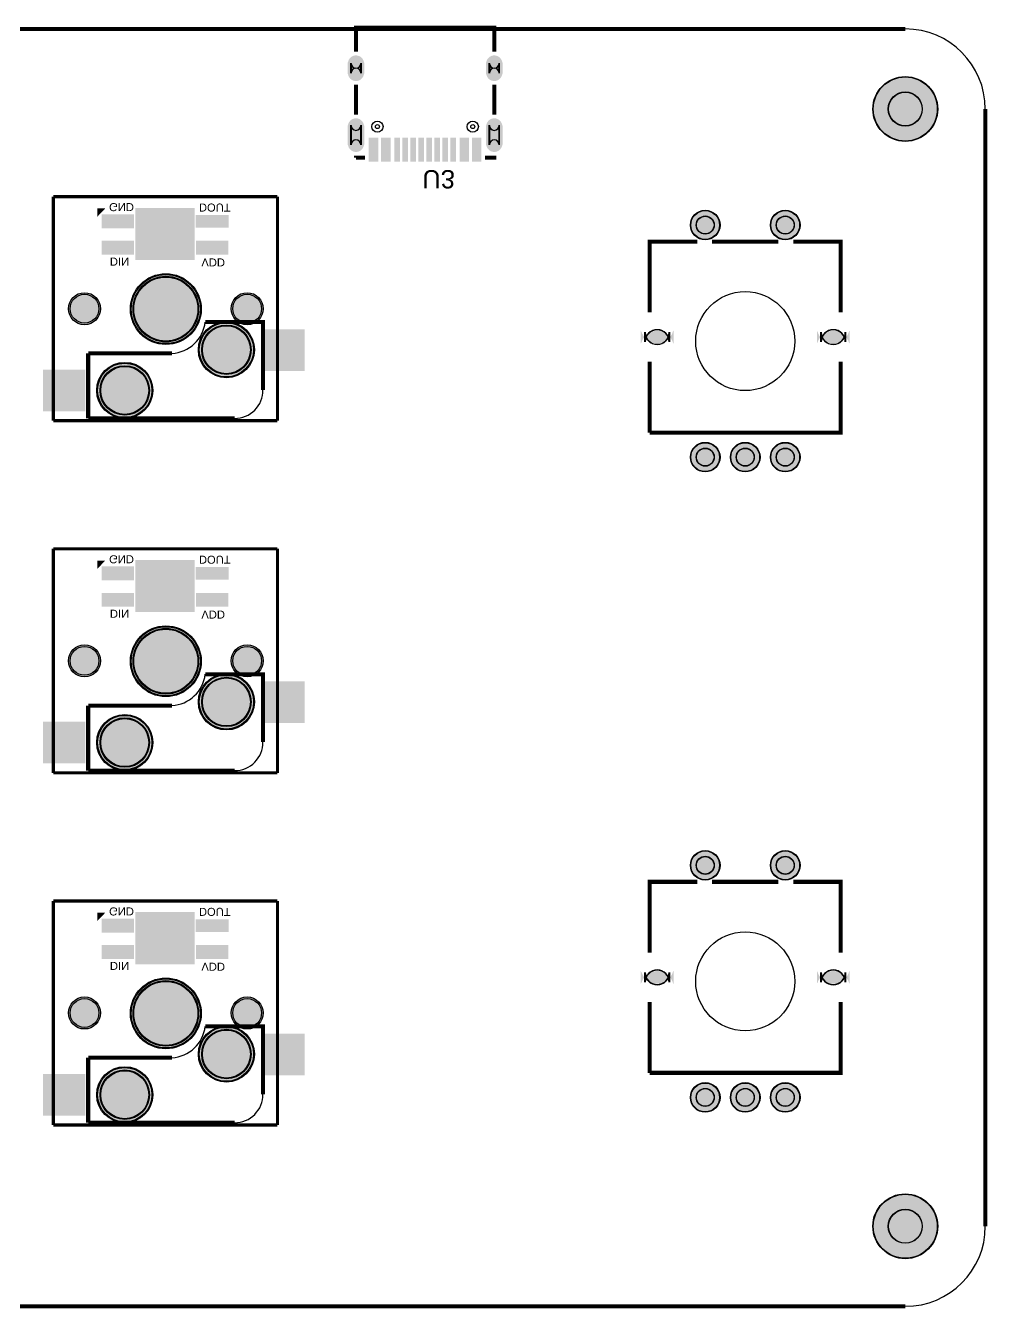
# Model space of a CAD drawing. Header units: millimetres. Extents: x 0 to 108, y -80 to 0.
# Drawn here: x 48 to 108.1, y -79.9 to 0.2 of the extents above; entities that cross this region are included whole.
import ezdxf

# ---------------------------------------------------------------- set-up
doc = ezdxf.new("R2010")
doc.units = ezdxf.units.MM
for name, color, linetype, true_color in [('BoardOutLine', 7, 'Continuous', 0xff00ff), ('BottomLayer', 7, 'Continuous', 0x0000ff), ('BottomPasteMaskLayer', 7, 'Continuous', 0x800000), ('BottomSilkLayer', 7, 'Continuous', 0x66cc33), ('BottomSolderMaskLayer', 7, 'Continuous', 0xaa00ff), ('Document', 7, 'Continuous', 0xffffff), ('Multi-Layer', 7, 'Continuous', 0xc0c0c0), ('TopSilkLayer', 7, 'Continuous', 0xffcc00), ('TopSolderMaskLayer', 7, 'Continuous', 0x800080)]:
    doc.layers.add(name, color=color, linetype=linetype, true_color=true_color)
doc.styles.get("Standard").update_dxf_attribs({"font": 'arial.ttf'})

msp = doc.modelspace()

# ---------------------------------------------------------------- hatches: boundary and pattern name
at = {"layer": 'BottomLayer'}
for points in [[(69.5, -8.272), (70.05, -8.272), (70.05, -6.822), (69.5, -6.822)], [(70.275, -8.272), (70.825, -8.272), (70.825, -6.822), (70.275, -6.822)], [(71.1, -8.272), (71.4, -8.272), (71.4, -6.822), (71.1, -6.822)], [(71.6, -8.272), (71.9, -8.272), (71.9, -6.822), (71.6, -6.822)], [(72.1, -8.272), (72.4, -8.272), (72.4, -6.822), (72.1, -6.822)], [(72.6, -8.272), (72.9, -8.272), (72.9, -6.822), (72.6, -6.822)], [(73.1, -8.272), (73.4, -8.272), (73.4, -6.822), (73.1, -6.822)], [(73.6, -8.272), (73.9, -8.272), (73.9, -6.822), (73.6, -6.822)], [(74.1, -8.272), (74.4, -8.272), (74.4, -6.822), (74.1, -6.822)], [(74.6, -8.272), (74.9, -8.272), (74.9, -6.822), (74.6, -6.822)], [(75.175, -8.272), (75.725, -8.272), (75.725, -6.822), (75.175, -6.822)], [(75.945, -8.272), (76.495, -8.272), (76.495, -6.822), (75.945, -6.822)], [(54.703, -11.604), (54.703, -12.424), (52.903, -12.424), (52.903, -11.604)], [(60.596, -11.639), (60.596, -12.389), (58.796, -12.389), (58.796, -11.639)], [(54.703, -13.255), (54.703, -14.075), (52.903, -14.075), (52.903, -13.255)], [(60.596, -13.255), (60.596, -14.075), (58.796, -14.075), (58.796, -13.255)], [(62.866, -18.816), (65.416, -18.816), (65.416, -21.315), (62.866, -21.315)], [(49.176, -21.33), (51.726, -21.33), (51.726, -23.83), (49.176, -23.83)], [(54.703, -33.604), (54.703, -34.424), (52.903, -34.424), (52.903, -33.604)], [(60.596, -33.639), (60.596, -34.389), (58.796, -34.389), (58.796, -33.639)], [(54.703, -35.255), (54.703, -36.075), (52.903, -36.075), (52.903, -35.255)], [(60.596, -35.255), (60.596, -36.075), (58.796, -36.075), (58.796, -35.255)], [(62.866, -40.816), (65.416, -40.816), (65.416, -43.315), (62.866, -43.315)], [(49.176, -43.33), (51.726, -43.33), (51.726, -45.83), (49.176, -45.83)], [(54.703, -55.604), (54.703, -56.424), (52.903, -56.424), (52.903, -55.604)], [(60.596, -55.639), (60.596, -56.389), (58.796, -56.389), (58.796, -55.639)], [(54.703, -57.255), (54.703, -58.075), (52.903, -58.075), (52.903, -57.255)], [(60.596, -57.255), (60.596, -58.075), (58.796, -58.075), (58.796, -57.255)], [(62.866, -62.816), (65.416, -62.816), (65.416, -65.315), (62.866, -65.315)], [(49.176, -65.33), (51.726, -65.33), (51.726, -67.83), (49.176, -67.83)]]:
    msp.add_hatch(color=256, dxfattribs=at).paths.add_polyline_path(points)
at = {"layer": 'BottomPasteMaskLayer'}
for points in [[(68.668, -3.252), (68.643, -3.251), (68.618, -3.249), (68.593, -3.245), (68.569, -3.24), (68.545, -3.234), (68.521, -3.226), (68.497, -3.218), (68.474, -3.208), (68.452, -3.197), (68.43, -3.186), (68.409, -3.173), (68.388, -3.158), (68.368, -3.143), (68.349, -3.127), (68.331, -3.11), (68.314, -3.093), (68.297, -3.074), (68.282, -3.054), (68.267, -3.034), (68.253, -3.013), (68.241, -2.992), (68.23, -2.969), (68.219, -2.947), (68.21, -2.924), (68.202, -2.9), (68.196, -2.876), (68.19, -2.852), (68.186, -2.827), (68.183, -2.802), (68.181, -2.777), (68.18, -2.753), (68.18, -2.153), (68.181, -2.128), (68.183, -2.103), (68.186, -2.078), (68.19, -2.053), (68.196, -2.029), (68.202, -2.005), (68.21, -1.981), (68.219, -1.958), (68.23, -1.936), (68.241, -1.913), (68.253, -1.892), (68.267, -1.871), (68.282, -1.851), (68.297, -1.831), (68.314, -1.812), (68.331, -1.795), (68.349, -1.778), (68.368, -1.762), (68.388, -1.747), (68.409, -1.732), (68.43, -1.719), (68.452, -1.708), (68.474, -1.697), (68.497, -1.687), (68.521, -1.679), (68.545, -1.671), (68.569, -1.665), (68.593, -1.66), (68.618, -1.656), (68.643, -1.654), (68.668, -1.653), (68.693, -1.653), (68.717, -1.654), (68.742, -1.656), (68.767, -1.66), (68.791, -1.665), (68.815, -1.671), (68.839, -1.679), (68.863, -1.687), (68.886, -1.697), (68.908, -1.708), (68.93, -1.719), (68.951, -1.732), (68.972, -1.747), (68.992, -1.762), (69.011, -1.778), (69.029, -1.795), (69.047, -1.812), (69.063, -1.831), (69.079, -1.851), (69.093, -1.871), (69.107, -1.892), (69.119, -1.913), (69.131, -1.936), (69.141, -1.958), (69.15, -1.981), (69.158, -2.005), (69.165, -2.029), (69.17, -2.053), (69.174, -2.078), (69.178, -2.103), (69.179, -2.128), (69.18, -2.153), (69.18, -2.753), (69.179, -2.777), (69.178, -2.802), (69.174, -2.827), (69.17, -2.852), (69.165, -2.876), (69.158, -2.9), (69.15, -2.924), (69.141, -2.947), (69.131, -2.969), (69.119, -2.992), (69.107, -3.013), (69.093, -3.034), (69.079, -3.054), (69.063, -3.074), (69.047, -3.093), (69.029, -3.11), (69.011, -3.127), (68.992, -3.143), (68.972, -3.158), (68.951, -3.173), (68.93, -3.186), (68.908, -3.197), (68.886, -3.208), (68.863, -3.218), (68.839, -3.226), (68.815, -3.234), (68.791, -3.24), (68.767, -3.245), (68.742, -3.249), (68.717, -3.251), (68.693, -3.252)], [(77.307, -3.252), (77.283, -3.251), (77.258, -3.249), (77.233, -3.245), (77.209, -3.24), (77.185, -3.234), (77.161, -3.226), (77.137, -3.218), (77.114, -3.208), (77.092, -3.197), (77.07, -3.186), (77.049, -3.173), (77.028, -3.158), (77.008, -3.143), (76.989, -3.127), (76.971, -3.11), (76.953, -3.093), (76.937, -3.074), (76.921, -3.054), (76.907, -3.034), (76.893, -3.013), (76.881, -2.992), (76.869, -2.969), (76.859, -2.947), (76.85, -2.924), (76.842, -2.9), (76.835, -2.876), (76.83, -2.852), (76.826, -2.827), (76.822, -2.802), (76.821, -2.777), (76.82, -2.753), (76.82, -2.153), (76.821, -2.128), (76.822, -2.103), (76.826, -2.078), (76.83, -2.053), (76.835, -2.029), (76.842, -2.005), (76.85, -1.981), (76.859, -1.958), (76.869, -1.936), (76.881, -1.913), (76.893, -1.892), (76.907, -1.871), (76.921, -1.851), (76.937, -1.831), (76.953, -1.812), (76.971, -1.795), (76.989, -1.778), (77.008, -1.762), (77.028, -1.747), (77.049, -1.732), (77.07, -1.719), (77.092, -1.708), (77.114, -1.697), (77.137, -1.687), (77.161, -1.679), (77.185, -1.671), (77.209, -1.665), (77.233, -1.66), (77.258, -1.656), (77.283, -1.654), (77.307, -1.653), (77.332, -1.653), (77.357, -1.654), (77.382, -1.656), (77.407, -1.66), (77.431, -1.665), (77.455, -1.671), (77.479, -1.679), (77.503, -1.687), (77.526, -1.697), (77.548, -1.708), (77.57, -1.719), (77.591, -1.732), (77.612, -1.747), (77.632, -1.762), (77.651, -1.778), (77.669, -1.795), (77.686, -1.812), (77.703, -1.831), (77.718, -1.851), (77.733, -1.871), (77.747, -1.892), (77.759, -1.913), (77.77, -1.936), (77.781, -1.958), (77.79, -1.981), (77.798, -2.005), (77.804, -2.029), (77.81, -2.053), (77.814, -2.078), (77.817, -2.103), (77.819, -2.128), (77.82, -2.153), (77.82, -2.753), (77.819, -2.777), (77.817, -2.802), (77.814, -2.827), (77.81, -2.852), (77.804, -2.876), (77.798, -2.9), (77.79, -2.924), (77.781, -2.947), (77.77, -2.969), (77.759, -2.992), (77.747, -3.013), (77.733, -3.034), (77.718, -3.054), (77.703, -3.074), (77.686, -3.093), (77.669, -3.11), (77.651, -3.127), (77.632, -3.143), (77.612, -3.158), (77.591, -3.173), (77.57, -3.186), (77.548, -3.197), (77.526, -3.208), (77.503, -3.218), (77.479, -3.226), (77.455, -3.234), (77.431, -3.24), (77.407, -3.245), (77.382, -3.249), (77.357, -3.251), (77.332, -3.252)], [(68.717, -7.681), (68.693, -7.682), (68.668, -7.682), (68.643, -7.681), (68.618, -7.679), (68.593, -7.675), (68.569, -7.67), (68.545, -7.664), (68.521, -7.657), (68.497, -7.648), (68.474, -7.638), (68.452, -7.628), (68.43, -7.616), (68.409, -7.603), (68.388, -7.589), (68.368, -7.574), (68.349, -7.557), (68.331, -7.541), (68.314, -7.523), (68.297, -7.504), (68.282, -7.485), (68.267, -7.464), (68.253, -7.443), (68.241, -7.422), (68.23, -7.4), (68.219, -7.377), (68.21, -7.354), (68.202, -7.33), (68.196, -7.306), (68.19, -7.282), (68.186, -7.257), (68.183, -7.232), (68.181, -7.208), (68.18, -7.183), (68.18, -6.083), (68.181, -6.058), (68.183, -6.033), (68.186, -6.008), (68.19, -5.983), (68.196, -5.959), (68.202, -5.935), (68.21, -5.912), (68.219, -5.888), (68.23, -5.866), (68.241, -5.843), (68.253, -5.822), (68.267, -5.801), (68.282, -5.781), (68.297, -5.761), (68.314, -5.742), (68.331, -5.725), (68.349, -5.708), (68.368, -5.692), (68.388, -5.677), (68.409, -5.663), (68.43, -5.65), (68.452, -5.638), (68.474, -5.627), (68.497, -5.617), (68.521, -5.609), (68.545, -5.601), (68.569, -5.595), (68.593, -5.59), (68.618, -5.586), (68.643, -5.584), (68.668, -5.583), (68.693, -5.583), (68.717, -5.584), (68.742, -5.586), (68.767, -5.59), (68.791, -5.595), (68.815, -5.601), (68.839, -5.609), (68.863, -5.617), (68.886, -5.627), (68.908, -5.638), (68.93, -5.65), (68.951, -5.663), (68.972, -5.677), (68.992, -5.692), (69.011, -5.708), (69.029, -5.725), (69.047, -5.742), (69.063, -5.761), (69.079, -5.781), (69.093, -5.801), (69.107, -5.822), (69.119, -5.843), (69.131, -5.866), (69.141, -5.888), (69.15, -5.912), (69.158, -5.935), (69.165, -5.959), (69.17, -5.983), (69.174, -6.008), (69.178, -6.033), (69.179, -6.058), (69.18, -6.083), (69.18, -7.183), (69.179, -7.208), (69.178, -7.232), (69.174, -7.257), (69.17, -7.282), (69.165, -7.306), (69.158, -7.33), (69.15, -7.354), (69.141, -7.377), (69.131, -7.4), (69.119, -7.422), (69.107, -7.443), (69.093, -7.464), (69.079, -7.485), (69.063, -7.504), (69.047, -7.523), (69.029, -7.541), (69.011, -7.557), (68.992, -7.574), (68.972, -7.589), (68.951, -7.603), (68.93, -7.616), (68.908, -7.628), (68.886, -7.638), (68.863, -7.648), (68.839, -7.657), (68.815, -7.664), (68.791, -7.67), (68.767, -7.675), (68.742, -7.679)], [(77.357, -7.681), (77.332, -7.682), (77.307, -7.682), (77.283, -7.681), (77.258, -7.679), (77.233, -7.675), (77.209, -7.67), (77.185, -7.664), (77.161, -7.657), (77.137, -7.648), (77.114, -7.638), (77.092, -7.628), (77.07, -7.616), (77.049, -7.603), (77.028, -7.589), (77.008, -7.574), (76.989, -7.557), (76.971, -7.541), (76.953, -7.523), (76.937, -7.504), (76.921, -7.485), (76.907, -7.464), (76.893, -7.443), (76.881, -7.422), (76.869, -7.4), (76.859, -7.377), (76.85, -7.354), (76.842, -7.33), (76.835, -7.306), (76.83, -7.282), (76.826, -7.257), (76.822, -7.232), (76.821, -7.208), (76.82, -7.183), (76.82, -6.083), (76.821, -6.058), (76.822, -6.033), (76.826, -6.008), (76.83, -5.983), (76.835, -5.959), (76.842, -5.935), (76.85, -5.912), (76.859, -5.888), (76.869, -5.866), (76.881, -5.843), (76.893, -5.822), (76.907, -5.801), (76.921, -5.781), (76.937, -5.761), (76.953, -5.742), (76.971, -5.725), (76.989, -5.708), (77.008, -5.692), (77.028, -5.677), (77.049, -5.663), (77.07, -5.65), (77.092, -5.638), (77.114, -5.627), (77.137, -5.617), (77.161, -5.609), (77.185, -5.601), (77.209, -5.595), (77.233, -5.59), (77.258, -5.586), (77.283, -5.584), (77.307, -5.583), (77.332, -5.583), (77.357, -5.584), (77.382, -5.586), (77.407, -5.59), (77.431, -5.595), (77.455, -5.601), (77.479, -5.609), (77.503, -5.617), (77.526, -5.627), (77.548, -5.638), (77.57, -5.65), (77.591, -5.663), (77.612, -5.677), (77.632, -5.692), (77.651, -5.708), (77.669, -5.725), (77.686, -5.742), (77.703, -5.761), (77.718, -5.781), (77.733, -5.801), (77.747, -5.822), (77.759, -5.843), (77.77, -5.866), (77.781, -5.888), (77.79, -5.912), (77.798, -5.935), (77.804, -5.959), (77.81, -5.983), (77.814, -6.008), (77.817, -6.033), (77.819, -6.058), (77.82, -6.083), (77.82, -7.183), (77.819, -7.208), (77.817, -7.232), (77.814, -7.257), (77.81, -7.282), (77.804, -7.306), (77.798, -7.33), (77.79, -7.354), (77.781, -7.377), (77.77, -7.4), (77.759, -7.422), (77.747, -7.443), (77.733, -7.464), (77.718, -7.485), (77.703, -7.504), (77.686, -7.523), (77.669, -7.541), (77.651, -7.557), (77.632, -7.574), (77.612, -7.589), (77.591, -7.603), (77.57, -7.616), (77.548, -7.628), (77.526, -7.638), (77.503, -7.648), (77.479, -7.657), (77.455, -7.664), (77.431, -7.67), (77.407, -7.675), (77.382, -7.679)], [(70.05, -6.823), (70.05, -8.273), (69.5, -8.273), (69.5, -6.823)], [(70.825, -6.823), (70.825, -8.273), (70.275, -8.273), (70.275, -6.823)], [(71.4, -6.823), (71.4, -8.273), (71.1, -8.273), (71.1, -6.823)], [(71.6, -8.272), (71.6, -6.822), (71.9, -6.822), (71.9, -8.272)], [(72.4, -6.823), (72.4, -8.273), (72.1, -8.273), (72.1, -6.823)], [(72.6, -8.273), (72.6, -6.823), (72.9, -6.823), (72.9, -8.273)], [(73.1, -8.273), (73.1, -6.823), (73.4, -6.823), (73.4, -8.273)], [(73.6, -8.273), (73.6, -6.823), (73.9, -6.823), (73.9, -8.273)], [(74.1, -8.273), (74.1, -6.823), (74.4, -6.823), (74.4, -8.273)], [(74.9, -6.823), (74.9, -8.273), (74.6, -8.273), (74.6, -6.823)], [(75.725, -6.823), (75.725, -8.273), (75.175, -8.273), (75.175, -6.823)], [(75.945, -8.273), (75.945, -6.823), (76.495, -6.823), (76.495, -8.273)], [(54.703, -11.604), (54.703, -12.424), (52.903, -12.424), (52.903, -11.604)], [(60.596, -11.639), (60.596, -12.389), (58.796, -12.389), (58.796, -11.639)], [(54.703, -13.255), (54.703, -14.075), (52.903, -14.075), (52.903, -13.255)], [(60.596, -13.255), (60.596, -14.075), (58.796, -14.075), (58.796, -13.255)], [(62.866, -18.816), (65.416, -18.816), (65.416, -21.315), (62.866, -21.315)], [(49.176, -21.33), (51.726, -21.33), (51.726, -23.83), (49.176, -23.83)], [(54.703, -33.604), (54.703, -34.424), (52.903, -34.424), (52.903, -33.604)], [(60.596, -33.639), (60.596, -34.389), (58.796, -34.389), (58.796, -33.639)], [(54.703, -35.255), (54.703, -36.075), (52.903, -36.075), (52.903, -35.255)], [(60.596, -35.255), (60.596, -36.075), (58.796, -36.075), (58.796, -35.255)], [(62.866, -40.816), (65.416, -40.816), (65.416, -43.315), (62.866, -43.315)], [(49.176, -43.33), (51.726, -43.33), (51.726, -45.83), (49.176, -45.83)], [(54.703, -55.604), (54.703, -56.424), (52.903, -56.424), (52.903, -55.604)], [(60.596, -55.639), (60.596, -56.389), (58.796, -56.389), (58.796, -55.639)], [(54.703, -57.255), (54.703, -58.075), (52.903, -58.075), (52.903, -57.255)], [(60.596, -57.255), (60.596, -58.075), (58.796, -58.075), (58.796, -57.255)], [(62.866, -62.816), (65.416, -62.816), (65.416, -65.315), (62.866, -65.315)], [(49.176, -65.33), (51.726, -65.33), (51.726, -67.83), (49.176, -67.83)]]:
    msp.add_hatch(color=256, dxfattribs=at).paths.add_polyline_path(points)
at = {"layer": 'BottomSilkLayer'}
for points in [[(52.531, -11.719), (52.531, -11.211), (53.014, -11.211)], [(52.531, -33.719), (52.531, -33.211), (53.014, -33.211)], [(52.531, -55.719), (52.531, -55.211), (53.014, -55.211)]]:
    msp.add_hatch(color=256, dxfattribs=at).paths.add_polyline_path(points)
at = {"layer": 'BottomSolderMaskLayer'}
for points in [[(69.205, -2.762, -0.785398), (68.155, -2.762), (68.155, -2.143, -0.785398), (69.205, -2.143)], [(77.845, -2.762, -0.785398), (76.795, -2.762), (76.795, -2.143, -0.785398), (77.845, -2.143)], [(100.975, -5, 1), (105.025, -5, 1)], [(69.205, -7.196, -0.785398), (68.155, -7.196), (68.155, -6.07, -0.785398), (69.205, -6.07)], [(77.845, -7.196, -0.785398), (76.795, -7.196), (76.795, -6.07, -0.785398), (77.845, -6.07)], [(69.475, -8.297), (70.075, -8.297), (70.075, -6.797), (69.475, -6.797)], [(70.25, -8.297), (70.85, -8.297), (70.85, -6.797), (70.25, -6.797)], [(71.075, -8.297), (71.425, -8.297), (71.425, -6.797), (71.075, -6.797)], [(71.575, -8.297), (71.925, -8.297), (71.925, -6.797), (71.575, -6.797)], [(72.075, -8.297), (72.425, -8.297), (72.425, -6.797), (72.075, -6.797)], [(72.575, -8.297), (72.925, -8.297), (72.925, -6.797), (72.575, -6.797)], [(73.075, -8.297), (73.425, -8.297), (73.425, -6.797), (73.075, -6.797)], [(73.575, -8.297), (73.925, -8.297), (73.925, -6.797), (73.575, -6.797)], [(74.075, -8.297), (74.425, -8.297), (74.425, -6.797), (74.075, -6.797)], [(74.575, -8.297), (74.925, -8.297), (74.925, -6.797), (74.575, -6.797)], [(75.15, -8.297), (75.75, -8.297), (75.75, -6.797), (75.15, -6.797)], [(75.92, -8.297), (76.52, -8.297), (76.52, -6.797), (75.92, -6.797)], [(54.815, -11.581), (54.815, -12.447), (52.792, -12.447), (52.792, -11.581)], [(60.718, -11.617), (60.718, -12.41), (58.674, -12.41), (58.674, -11.617)], [(89.575, -12.25, 1), (91.426, -12.25, 1)], [(94.575, -12.25, 1), (96.426, -12.25, 1)], [(54.815, -13.232), (54.815, -14.098), (52.792, -14.098), (52.792, -13.232)], [(60.708, -13.232), (60.708, -14.098), (58.685, -14.098), (58.685, -13.232)], [(54.59, -17.5, 1), (59.01, -17.5, 1)], [(50.721, -17.475, 1), (52.721, -17.475, 1)], [(60.881, -17.475, 1), (62.881, -17.475, 1)], [(58.834, -20.04, 1), (62.336, -20.04, 1)], [(62.815, -18.765), (65.467, -18.765), (65.467, -21.366), (62.815, -21.366)], [(88.526, -18.843, -0.785398), (86.475, -18.843), (86.475, -19.657, -0.785398), (88.526, -19.657)], [(99.526, -18.843, -0.785398), (97.475, -18.843), (97.475, -19.657, -0.785398), (99.526, -19.657)], [(52.484, -22.58, 1), (55.986, -22.58, 1)], [(49.125, -21.28), (51.777, -21.28), (51.777, -23.881), (49.125, -23.881)], [(89.575, -26.75, 1), (91.426, -26.75, 1)], [(92.075, -26.75, 1), (93.925, -26.75, 1)], [(94.575, -26.75, 1), (96.426, -26.75, 1)], [(54.815, -33.581), (54.815, -34.447), (52.792, -34.447), (52.792, -33.581)], [(60.718, -33.617), (60.718, -34.41), (58.674, -34.41), (58.674, -33.617)], [(54.815, -35.232), (54.815, -36.098), (52.792, -36.098), (52.792, -35.232)], [(60.708, -35.232), (60.708, -36.098), (58.685, -36.098), (58.685, -35.232)], [(54.59, -39.5, 1), (59.01, -39.5, 1)], [(50.721, -39.475, 1), (52.721, -39.475, 1)], [(60.881, -39.475, 1), (62.881, -39.475, 1)], [(58.834, -42.04, 1), (62.336, -42.04, 1)], [(62.815, -40.765), (65.467, -40.765), (65.467, -43.366), (62.815, -43.366)], [(52.484, -44.58, 1), (55.986, -44.58, 1)], [(49.125, -43.28), (51.777, -43.28), (51.777, -45.881), (49.125, -45.881)], [(89.575, -52.25, 1), (91.426, -52.25, 1)], [(94.575, -52.25, 1), (96.426, -52.25, 1)], [(54.815, -55.581), (54.815, -56.447), (52.792, -56.447), (52.792, -55.581)], [(60.718, -55.617), (60.718, -56.41), (58.674, -56.41), (58.674, -55.617)], [(54.815, -57.232), (54.815, -58.098), (52.792, -58.098), (52.792, -57.232)], [(60.708, -57.232), (60.708, -58.098), (58.685, -58.098), (58.685, -57.232)], [(54.59, -61.5, 1), (59.01, -61.5, 1)], [(88.526, -58.843, -0.785398), (86.475, -58.843), (86.475, -59.657, -0.785398), (88.526, -59.657)], [(99.526, -58.843, -0.785398), (97.475, -58.843), (97.475, -59.657, -0.785398), (99.526, -59.657)], [(50.721, -61.475, 1), (52.721, -61.475, 1)], [(60.881, -61.475, 1), (62.881, -61.475, 1)], [(58.834, -64.04, 1), (62.336, -64.04, 1)], [(62.815, -62.765), (65.467, -62.765), (65.467, -65.366), (62.815, -65.366)], [(52.484, -66.58, 1), (55.986, -66.58, 1)], [(49.125, -65.28), (51.777, -65.28), (51.777, -67.881), (49.125, -67.881)], [(89.575, -66.75, 1), (91.426, -66.75, 1)], [(92.075, -66.75, 1), (93.925, -66.75, 1)], [(94.575, -66.75, 1), (96.426, -66.75, 1)], [(100.975, -74.8, 1), (105.025, -74.8, 1)]]:
    msp.add_hatch(color=256, dxfattribs=at).paths.add_polyline_path(points)
at = {"layer": 'Multi-Layer'}
for points in [[(69.18, -2.753, -0.785398), (68.18, -2.753), (68.18, -2.153, -0.785398), (69.18, -2.153)], [(77.82, -2.753, -0.785398), (76.82, -2.753), (76.82, -2.153, -0.785398), (77.82, -2.153)], [(69.18, -7.183, -0.785398), (68.18, -7.183), (68.18, -6.083, -0.785398), (69.18, -6.083)], [(77.82, -7.183, -0.785398), (76.82, -7.183), (76.82, -6.083, -0.785398), (77.82, -6.083)], [(54.896, -11.176), (54.896, -14.427), (58.604, -14.427), (58.604, -11.176)], [(89.6, -12.25, 1), (91.4, -12.25, 1)], [(94.6, -12.25, 1), (96.4, -12.25, 1)], [(54.641, -17.5, 1), (58.959, -17.5, 1)], [(50.721, -17.475, 1), (52.721, -17.475, 1)], [(60.881, -17.475, 1), (62.881, -17.475, 1)], [(58.885, -20.04, 1), (62.285, -20.04, 1)], [(88.5, -18.85, -0.785398), (86.5, -18.85), (86.5, -19.65, -0.785398), (88.5, -19.65)], [(99.5, -18.85, -0.785398), (97.5, -18.85), (97.5, -19.65, -0.785398), (99.5, -19.65)], [(52.535, -22.58, 1), (55.935, -22.58, 1)], [(89.6, -26.75, 1), (91.4, -26.75, 1)], [(92.1, -26.75, 1), (93.9, -26.75, 1)], [(94.6, -26.75, 1), (96.4, -26.75, 1)], [(54.896, -33.176), (54.896, -36.427), (58.604, -36.427), (58.604, -33.176)], [(54.641, -39.5, 1), (58.959, -39.5, 1)], [(50.721, -39.475, 1), (52.721, -39.475, 1)], [(60.881, -39.475, 1), (62.881, -39.475, 1)], [(58.885, -42.04, 1), (62.285, -42.04, 1)], [(52.535, -44.58, 1), (55.935, -44.58, 1)], [(89.6, -52.25, 1), (91.4, -52.25, 1)], [(94.6, -52.25, 1), (96.4, -52.25, 1)], [(54.896, -55.176), (54.896, -58.427), (58.604, -58.427), (58.604, -55.176)], [(88.5, -58.85, -0.785398), (86.5, -58.85), (86.5, -59.65, -0.785398), (88.5, -59.65)], [(99.5, -58.85, -0.785398), (97.5, -58.85), (97.5, -59.65, -0.785398), (99.5, -59.65)], [(54.641, -61.5, 1), (58.959, -61.5, 1)], [(50.721, -61.475, 1), (52.721, -61.475, 1)], [(60.881, -61.475, 1), (62.881, -61.475, 1)], [(58.885, -64.04, 1), (62.285, -64.04, 1)], [(52.535, -66.58, 1), (55.935, -66.58, 1)], [(89.6, -66.75, 1), (91.4, -66.75, 1)], [(92.1, -66.75, 1), (93.9, -66.75, 1)], [(94.6, -66.75, 1), (96.4, -66.75, 1)]]:
    msp.add_hatch(color=256, dxfattribs=at).paths.add_polyline_path(points)
at = {"layer": 'TopSolderMaskLayer'}
for points in [[(69.205, -2.762, -0.785398), (68.155, -2.762), (68.155, -2.143, -0.785398), (69.205, -2.143)], [(77.845, -2.762, -0.785398), (76.795, -2.762), (76.795, -2.143, -0.785398), (77.845, -2.143)], [(100.975, -5, 1), (105.025, -5, 1)], [(69.205, -7.196, -0.785398), (68.155, -7.196), (68.155, -6.07, -0.785398), (69.205, -6.07)], [(77.845, -7.196, -0.785398), (76.795, -7.196), (76.795, -6.07, -0.785398), (77.845, -6.07)], [(89.575, -12.25, 1), (91.426, -12.25, 1)], [(94.575, -12.25, 1), (96.426, -12.25, 1)], [(54.59, -17.5, 1), (59.01, -17.5, 1)], [(50.721, -17.475, 1), (52.721, -17.475, 1)], [(60.881, -17.475, 1), (62.881, -17.475, 1)], [(58.834, -20.04, 1), (62.336, -20.04, 1)], [(88.526, -18.843, -0.785398), (86.475, -18.843), (86.475, -19.657, -0.785398), (88.526, -19.657)], [(99.526, -18.843, -0.785398), (97.475, -18.843), (97.475, -19.657, -0.785398), (99.526, -19.657)], [(52.484, -22.58, 1), (55.986, -22.58, 1)], [(89.575, -26.75, 1), (91.426, -26.75, 1)], [(92.075, -26.75, 1), (93.925, -26.75, 1)], [(94.575, -26.75, 1), (96.426, -26.75, 1)], [(54.59, -39.5, 1), (59.01, -39.5, 1)], [(50.721, -39.475, 1), (52.721, -39.475, 1)], [(60.881, -39.475, 1), (62.881, -39.475, 1)], [(58.834, -42.04, 1), (62.336, -42.04, 1)], [(52.484, -44.58, 1), (55.986, -44.58, 1)], [(89.575, -52.25, 1), (91.426, -52.25, 1)], [(94.575, -52.25, 1), (96.426, -52.25, 1)], [(54.59, -61.5, 1), (59.01, -61.5, 1)], [(88.526, -58.843, -0.785398), (86.475, -58.843), (86.475, -59.657, -0.785398), (88.526, -59.657)], [(99.526, -58.843, -0.785398), (97.475, -58.843), (97.475, -59.657, -0.785398), (99.526, -59.657)], [(50.721, -61.475, 1), (52.721, -61.475, 1)], [(60.881, -61.475, 1), (62.881, -61.475, 1)], [(58.834, -64.04, 1), (62.336, -64.04, 1)], [(52.484, -66.58, 1), (55.986, -66.58, 1)], [(89.575, -66.75, 1), (91.426, -66.75, 1)], [(92.075, -66.75, 1), (93.925, -66.75, 1)], [(94.575, -66.75, 1), (96.426, -66.75, 1)], [(100.975, -74.8, 1), (105.025, -74.8, 1)]]:
    msp.add_hatch(color=256, dxfattribs=at).paths.add_polyline_path(points)

# ---------------------------------------------------------------- linework, layer by layer
at = {"layer": 'BoardOutLine', "const_width": 0.254}
for points in [[(5, 0), (102.997, 0)], [(108, -5), (108, -74)], [(108, -74), (108, -74.8)], [(102.997, -79.8), (5.08, -79.8)]]:
    msp.add_lwpolyline(points, dxfattribs=at)
at = {"layer": 'BoardOutLine'}
for centre, start, end in [((102.997, -5), 0, 90), ((103, -74.8), 270, 0)]:
    msp.add_arc(centre, 5, start, end, dxfattribs=at)
at = {"layer": 'BottomSilkLayer', "const_width": 0.254}
for points in [[(68.682, -1.421), (68.682, 0.08), (77.318, 0.08), (77.318, -1.421)], [(68.682, -5.351), (68.682, -3.484)], [(77.318, -3.484), (77.318, -5.351)], [(68.682, -8.048), (68.682, -7.914)], [(69.244, -8.048), (68.682, -8.048)], [(77.318, -7.914), (77.318, -8.048), (76.751, -8.048)], [(59.265, -18.313), (62.871, -18.313), (62.871, -22.555)], [(51.949, -20.269), (51.949, -24.333)], [(51.949, -20.269), (57.182, -20.269)], [(61.093, -24.333), (51.949, -24.333)], [(59.265, -40.313), (62.871, -40.313), (62.871, -44.555)], [(51.949, -42.269), (51.949, -46.333)], [(51.949, -42.269), (57.182, -42.269)], [(61.093, -46.333), (51.949, -46.333)], [(59.265, -62.313), (62.871, -62.313), (62.871, -66.555)], [(51.949, -64.269), (51.949, -68.333)], [(51.949, -64.269), (57.182, -64.269)], [(61.093, -68.333), (51.949, -68.333)]]:
    msp.add_lwpolyline(points, dxfattribs=at)
at = {"layer": 'BottomSilkLayer'}
for centre, radius, start, end in [((57.061, -18.053), 2.219, 273.12162, 353.27606), ((61.102, -22.563), 1.769, 270, 0.27868), ((57.061, -40.053), 2.219, 273.12162, 353.27606), ((61.102, -44.563), 1.769, 270, 0.27868), ((57.061, -62.053), 2.219, 273.12162, 353.27606), ((61.102, -66.563), 1.769, 270, 0.27868)]:
    msp.add_arc(centre, radius, start, end, dxfattribs=at)
at = {"layer": 'BottomSolderMaskLayer'}
for points in [[(68.365, -2.762), (68.365, -2.143)], [(68.995, -2.762), (68.995, -2.143)], [(77.005, -2.762), (77.005, -2.143)], [(77.635, -2.762), (77.635, -2.143)], [(68.365, -7.247), (68.365, -6.018)], [(68.995, -7.247), (68.995, -6.018)], [(77.005, -7.247), (77.005, -6.018)], [(77.635, -7.247), (77.635, -6.018)], [(86.731, -18.944), (86.731, -19.555)], [(88.269, -18.944), (88.269, -19.555)], [(97.731, -18.944), (97.731, -19.555)], [(99.269, -18.944), (99.269, -19.555)], [(86.731, -58.944), (86.731, -59.555)], [(88.269, -58.944), (88.269, -59.555)], [(97.731, -58.944), (97.731, -59.555)], [(99.269, -58.944), (99.269, -59.555)]]:
    msp.add_lwpolyline(points, close=True, dxfattribs=at)
for centre, radius in [((103, -5), 2.025), ((103, -5), 1.063), ((90.5, -12.25), 0.925), ((90.5, -12.25), 0.566), ((95.5, -12.25), 0.925), ((95.5, -12.25), 0.566), ((56.8, -17.5), 2.21), ((56.8, -17.5), 2.047), ((51.721, -17.475), 1), ((51.721, -17.475), 0.9), ((61.881, -17.475), 1), ((61.881, -17.475), 0.9), ((60.585, -20.04), 1.751), ((60.585, -20.04), 1.545), ((54.235, -22.58), 1.751), ((54.235, -22.58), 1.545), ((90.5, -26.75), 0.925), ((90.5, -26.75), 0.566), ((93, -26.75), 0.925), ((93, -26.75), 0.566), ((95.5, -26.75), 0.925), ((95.5, -26.75), 0.566), ((56.8, -39.5), 2.21), ((56.8, -39.5), 2.047), ((51.721, -39.475), 1), ((51.721, -39.475), 0.9), ((61.881, -39.475), 1), ((61.881, -39.475), 0.9), ((60.585, -42.04), 1.751), ((60.585, -42.04), 1.545), ((54.235, -44.58), 1.751), ((54.235, -44.58), 1.545), ((90.5, -52.25), 0.925), ((90.5, -52.25), 0.566), ((95.5, -52.25), 0.925), ((95.5, -52.25), 0.566), ((56.8, -61.5), 2.21), ((56.8, -61.5), 2.047), ((51.721, -61.475), 1), ((51.721, -61.475), 0.9), ((61.881, -61.475), 1), ((61.881, -61.475), 0.9), ((60.585, -64.04), 1.751), ((60.585, -64.04), 1.545), ((54.235, -66.58), 1.751), ((54.235, -66.58), 1.545), ((90.5, -66.75), 0.925), ((90.5, -66.75), 0.566), ((93, -66.75), 0.925), ((93, -66.75), 0.566), ((95.5, -66.75), 0.925), ((95.5, -66.75), 0.566), ((103, -74.8), 2.025), ((103, -74.8), 1.063)]:
    msp.add_circle(centre, radius, dxfattribs=at)
for centre, radius, start, end in [((68.68, -2.143), 0.315, 180, 360), ((77.32, -2.143), 0.315, 180, 360), ((68.68, -2.762), 0.315, 360, 180), ((77.32, -2.762), 0.315, 360, 180), ((68.68, -6.018), 0.315, 180, 360), ((77.32, -6.018), 0.315, 180, 360), ((68.68, -7.247), 0.315, 360, 180), ((77.32, -7.247), 0.315, 360, 180), ((87.5, -19.555), 0.769, 0, 180), ((87.5, -18.944), 0.769, 180, 0), ((98.5, -19.555), 0.769, 0, 180), ((98.5, -18.944), 0.769, 180, 0), ((87.5, -59.555), 0.769, 0, 180), ((87.5, -58.944), 0.769, 180, 0), ((98.5, -59.555), 0.769, 0, 180), ((98.5, -58.944), 0.769, 180, 0)]:
    msp.add_arc(centre, radius, start, end, dxfattribs=at)
at = {"layer": 'Document', "const_width": 0.2}
for points in [[(59.875, -10.475), (49.775, -10.475)], [(49.775, -10.475), (49.775, -24.475)], [(63.776, -10.475), (59.775, -10.475)], [(63.776, -24.475), (63.776, -10.475)], [(49.775, -24.475), (63.776, -24.475)], [(59.875, -32.475), (49.775, -32.475)], [(49.775, -32.475), (49.775, -46.475)], [(63.776, -32.475), (59.775, -32.475)], [(63.776, -46.475), (63.776, -32.475)], [(49.775, -46.475), (63.776, -46.475)], [(59.875, -54.475), (49.775, -54.475)], [(49.775, -54.475), (49.775, -68.475)], [(63.776, -54.475), (59.775, -54.475)], [(63.776, -68.475), (63.776, -54.475)], [(49.775, -68.475), (63.776, -68.475)]]:
    msp.add_lwpolyline(points, dxfattribs=at)
at = {"layer": 'Document'}
for centre in [(70.02, -6.103), (75.98, -6.103)]:
    msp.add_circle(centre, 0.125, dxfattribs=at)
at = {"layer": 'Multi-Layer'}
for points in [[(68.38, -2.753), (68.38, -2.153)], [(68.98, -2.753), (68.98, -2.153)], [(77.02, -2.753), (77.02, -2.153)], [(77.62, -2.753), (77.62, -2.153)], [(68.38, -7.233), (68.38, -6.033)], [(68.98, -7.233), (68.98, -6.033)], [(77.02, -7.233), (77.02, -6.033)], [(77.62, -7.233), (77.62, -6.033)], [(86.75, -18.95), (86.75, -19.55)], [(88.25, -18.95), (88.25, -19.55)], [(97.75, -18.95), (97.75, -19.55)], [(99.25, -18.95), (99.25, -19.55)], [(86.75, -58.95), (86.75, -59.55)], [(88.25, -58.95), (88.25, -59.55)], [(97.75, -58.95), (97.75, -59.55)], [(99.25, -58.95), (99.25, -59.55)]]:
    msp.add_lwpolyline(points, close=True, dxfattribs=at)
for centre, radius in [((103, -5), 2), ((103, -5), 1.05), ((70.02, -6.103), 0.35), ((75.98, -6.103), 0.35), ((90.5, -12.25), 0.9), ((90.5, -12.25), 0.55), ((95.5, -12.25), 0.9), ((95.5, -12.25), 0.55), ((56.8, -17.5), 2.159), ((56.8, -17.5), 2), ((51.721, -17.475), 1), ((51.721, -17.475), 0.9), ((61.881, -17.475), 1), ((61.881, -17.475), 0.9), ((60.585, -20.04), 1.7), ((60.585, -20.04), 1.5), ((54.235, -22.58), 1.7), ((54.235, -22.58), 1.5), ((90.5, -26.75), 0.9), ((90.5, -26.75), 0.55), ((93, -26.75), 0.9), ((93, -26.75), 0.55), ((95.5, -26.75), 0.9), ((95.5, -26.75), 0.55), ((56.8, -39.5), 2.159), ((56.8, -39.5), 2), ((51.721, -39.475), 1), ((51.721, -39.475), 0.9), ((61.881, -39.475), 1), ((61.881, -39.475), 0.9), ((60.585, -42.04), 1.7), ((60.585, -42.04), 1.5), ((54.235, -44.58), 1.7), ((54.235, -44.58), 1.5), ((90.5, -52.25), 0.9), ((90.5, -52.25), 0.55), ((95.5, -52.25), 0.9), ((95.5, -52.25), 0.55), ((56.8, -61.5), 2.159), ((56.8, -61.5), 2), ((51.721, -61.475), 1), ((51.721, -61.475), 0.9), ((61.881, -61.475), 1), ((61.881, -61.475), 0.9), ((60.585, -64.04), 1.7), ((60.585, -64.04), 1.5), ((54.235, -66.58), 1.7), ((54.235, -66.58), 1.5), ((90.5, -66.75), 0.9), ((90.5, -66.75), 0.55), ((93, -66.75), 0.9), ((93, -66.75), 0.55), ((95.5, -66.75), 0.9), ((95.5, -66.75), 0.55), ((103, -74.8), 2), ((103, -74.8), 1.05)]:
    msp.add_circle(centre, radius, dxfattribs=at)
for centre, radius, start, end in [((68.68, -2.153), 0.3, 180, 360), ((77.32, -2.153), 0.3, 180, 360), ((68.68, -2.753), 0.3, 360, 180), ((77.32, -2.753), 0.3, 360, 180), ((68.68, -6.033), 0.3, 180, 360), ((77.32, -6.033), 0.3, 180, 360), ((68.68, -7.233), 0.3, 360, 180), ((77.32, -7.233), 0.3, 360, 180), ((87.5, -19.55), 0.75, 0, 180), ((87.5, -18.95), 0.75, 180, 0), ((98.5, -19.55), 0.75, 0, 180), ((98.5, -18.95), 0.75, 180, 0), ((87.5, -59.55), 0.75, 0, 180), ((87.5, -58.95), 0.75, 180, 0), ((98.5, -59.55), 0.75, 0, 180), ((98.5, -58.95), 0.75, 180, 0)]:
    msp.add_arc(centre, radius, start, end, dxfattribs=at)
at = {"layer": 'TopSilkLayer', "const_width": 0.254}
for points in [[(89.998, -13.281), (87.031, -13.281), (87.031, -17.712)], [(95.078, -13.281), (90.922, -13.281)], [(97.484, -13.281), (96.002, -13.281)], [(97.484, -13.281), (98.373, -13.281)], [(98.373, -13.281), (98.969, -13.281), (98.969, -17.712)], [(87.031, -20.788), (87.031, -25.215)], [(98.969, -20.788), (98.969, -25.215), (87.031, -25.215)], [(97.484, -25.219), (98.373, -25.219)], [(89.998, -53.281), (87.031, -53.281), (87.031, -57.712)], [(95.078, -53.281), (90.922, -53.281)], [(97.484, -53.281), (96.002, -53.281)], [(97.484, -53.281), (98.373, -53.281)], [(98.373, -53.281), (98.969, -53.281), (98.969, -57.712)], [(87.031, -60.788), (87.031, -65.215)], [(98.969, -60.788), (98.969, -65.215), (87.031, -65.215)], [(97.484, -65.219), (98.373, -65.219)]]:
    msp.add_lwpolyline(points, dxfattribs=at)
at = {"layer": 'TopSilkLayer'}
for centre in [(93, -19.5), (93, -59.5)]:
    msp.add_circle(centre, 3.093, dxfattribs=at)
at = {"layer": 'TopSolderMaskLayer'}
for points in [[(68.365, -2.762), (68.365, -2.143)], [(68.995, -2.762), (68.995, -2.143)], [(77.005, -2.762), (77.005, -2.143)], [(77.635, -2.762), (77.635, -2.143)], [(68.365, -7.247), (68.365, -6.018)], [(68.995, -7.247), (68.995, -6.018)], [(77.005, -7.247), (77.005, -6.018)], [(77.635, -7.247), (77.635, -6.018)], [(86.731, -18.944), (86.731, -19.555)], [(88.269, -18.944), (88.269, -19.555)], [(97.731, -18.944), (97.731, -19.555)], [(99.269, -18.944), (99.269, -19.555)], [(86.731, -58.944), (86.731, -59.555)], [(88.269, -58.944), (88.269, -59.555)], [(97.731, -58.944), (97.731, -59.555)], [(99.269, -58.944), (99.269, -59.555)]]:
    msp.add_lwpolyline(points, close=True, dxfattribs=at)
for centre, radius in [((103, -5), 2.025), ((103, -5), 1.063), ((90.5, -12.25), 0.925), ((90.5, -12.25), 0.566), ((95.5, -12.25), 0.925), ((95.5, -12.25), 0.566), ((56.8, -17.5), 2.21), ((56.8, -17.5), 2.047), ((51.721, -17.475), 1), ((51.721, -17.475), 0.9), ((61.881, -17.475), 1), ((61.881, -17.475), 0.9), ((60.585, -20.04), 1.751), ((60.585, -20.04), 1.545), ((54.235, -22.58), 1.751), ((54.235, -22.58), 1.545), ((90.5, -26.75), 0.925), ((90.5, -26.75), 0.566), ((93, -26.75), 0.925), ((93, -26.75), 0.566), ((95.5, -26.75), 0.925), ((95.5, -26.75), 0.566), ((56.8, -39.5), 2.21), ((56.8, -39.5), 2.047), ((51.721, -39.475), 1), ((51.721, -39.475), 0.9), ((61.881, -39.475), 1), ((61.881, -39.475), 0.9), ((60.585, -42.04), 1.751), ((60.585, -42.04), 1.545), ((54.235, -44.58), 1.751), ((54.235, -44.58), 1.545), ((90.5, -52.25), 0.925), ((90.5, -52.25), 0.566), ((95.5, -52.25), 0.925), ((95.5, -52.25), 0.566), ((56.8, -61.5), 2.21), ((56.8, -61.5), 2.047), ((51.721, -61.475), 1), ((51.721, -61.475), 0.9), ((61.881, -61.475), 1), ((61.881, -61.475), 0.9), ((60.585, -64.04), 1.751), ((60.585, -64.04), 1.545), ((54.235, -66.58), 1.751), ((54.235, -66.58), 1.545), ((90.5, -66.75), 0.925), ((90.5, -66.75), 0.566), ((93, -66.75), 0.925), ((93, -66.75), 0.566), ((95.5, -66.75), 0.925), ((95.5, -66.75), 0.566), ((103, -74.8), 2.025), ((103, -74.8), 1.063)]:
    msp.add_circle(centre, radius, dxfattribs=at)
for centre, radius, start, end in [((68.68, -2.143), 0.315, 180, 360), ((77.32, -2.143), 0.315, 180, 360), ((68.68, -2.762), 0.315, 360, 180), ((77.32, -2.762), 0.315, 360, 180), ((68.68, -6.018), 0.315, 180, 360), ((77.32, -6.018), 0.315, 180, 360), ((68.68, -7.247), 0.315, 360, 180), ((77.32, -7.247), 0.315, 360, 180), ((87.5, -19.555), 0.769, 0, 180), ((87.5, -18.944), 0.769, 180, 0), ((98.5, -19.555), 0.769, 0, 180), ((98.5, -18.944), 0.769, 180, 0), ((87.5, -59.555), 0.769, 0, 180), ((87.5, -58.944), 0.769, 180, 0), ((98.5, -59.555), 0.769, 0, 180), ((98.5, -58.944), 0.769, 180, 0)]:
    msp.add_arc(centre, radius, start, end, dxfattribs=at)

# ---------------------------------------------------------------- texts
at = {"layer": 'BottomSilkLayer', "text_generation_flag": 2}
for s, height, p in [('U3', 1.143, (72.823, -8.818)), ('GND', 0.5, (53.255, -10.881)), ('DOUT', 0.5, (58.869, -10.907)), ('DIN', 0.5, (53.306, -14.285)), ('VDD', 0.5, (59.021, -14.336)), ('GND', 0.5, (53.255, -32.881)), ('DOUT', 0.5, (58.869, -32.907)), ('DIN', 0.5, (53.306, -36.285)), ('VDD', 0.5, (59.021, -36.336)), ('GND', 0.5, (53.255, -54.881)), ('DOUT', 0.5, (58.869, -54.907)), ('DIN', 0.5, (53.306, -58.285)), ('VDD', 0.5, (59.021, -58.336))]:
    msp.add_text(s, height=height, rotation=180, dxfattribs=at).set_placement(p)

doc.saveas('drawing.dxf')
